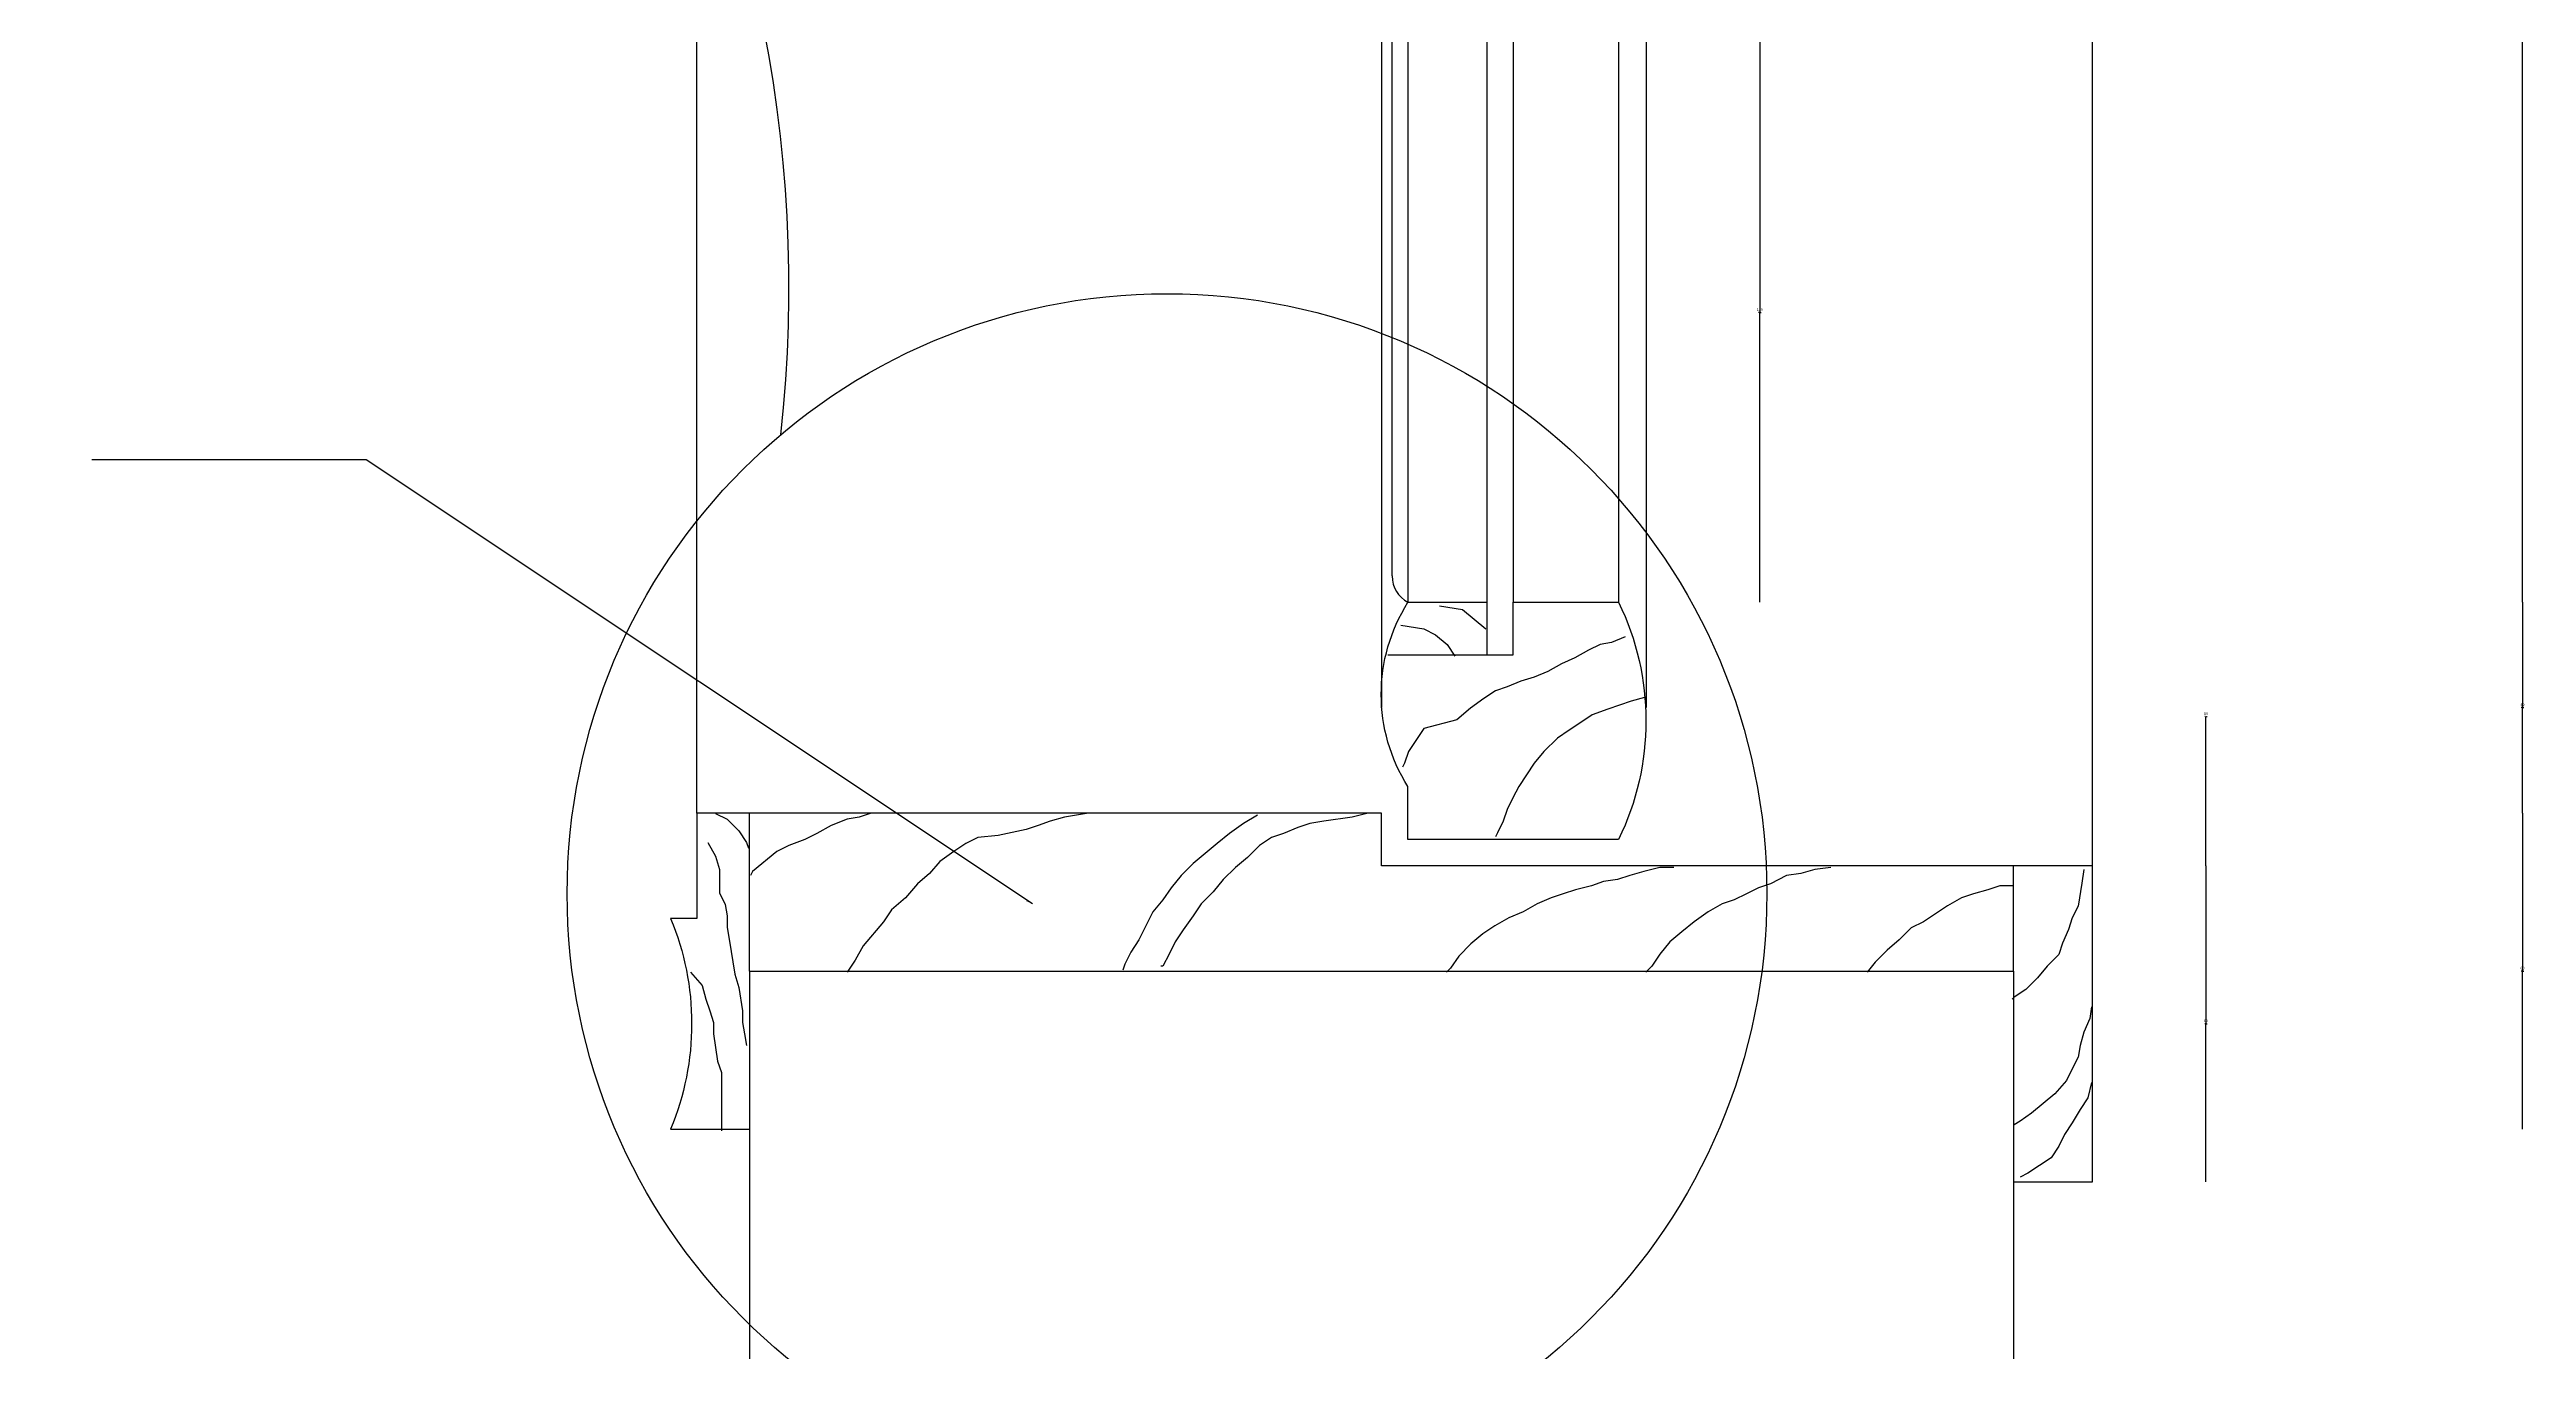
# Model space of a CAD drawing. Header units: metres. Extents: x 289 to 5205, y 117 to 7144.
# Drawn here: x 4265 to 5205, y 1157 to 1651 of the extents above; entities that cross this region are included whole.
import ezdxf

# ---------------------------------------------------------------- set-up
doc = ezdxf.new("R2010")
doc.units = ezdxf.units.M
for name, color, linetype in [('2', 2, 'Continuous'), ('3', 3, 'Continuous'), ('4', 4, 'Continuous'), ('7', 7, 'Continuous'), ('BH', 3, 'Continuous'), ('DIM', 3, 'Continuous')]:
    doc.layers.add(name, color=color, linetype=linetype)
doc.dimstyles.get("Standard").update_dxf_attribs({"dimtxt": 2.5, "dimasz": 2.5, "dimexe": 1.25, "dimexo": 0.625, "dimtad": 1, "dimcen": 2.5, "dimazin": 3, "dimtfac": 1, "dimtmove": 0, "dimatfit": 3})

# ---------------------------------------------------------------- blocks, each defined once
blk = doc.blocks.new('*D6')
for p, q in [((5203.77, 4721.31), (5203.77, 3081.31)), ((5203.52, 3081.31), (5203.27, 3081.31)), ((5203.77, 1441.31), (5203.77, 3081.31)), ((5203.77, 3081.31), (5203.77, 3081.31)), ((5204.02, 3081.31), (5204.27, 3081.31))]:
    blk.add_line(p, q)
at = {"layer": 'Defpoints'}
for p in [(5203.77, 4721.31), (5203.77, 3081.31), (5203.77, 1441.31)]:
    blk.add_point(p, dxfattribs=at)
at = {"layer": 'DIM', "insert": (5203.77, 3082.435), "char_height": 1, "attachment_point": 5}
blk.add_mtext('1640', dxfattribs=at)
blk = doc.blocks.new('*D25')
for p, q in [((5203.77, 1441.31), (5203.77, 1401.31)), ((5203.52, 1401.31), (5203.27, 1401.31)), ((5203.77, 1361.31), (5203.77, 1401.31)), ((5203.77, 1401.31), (5203.77, 1401.31)), ((5204.02, 1401.31), (5204.27, 1401.31))]:
    blk.add_line(p, q)
at = {"layer": 'Defpoints'}
for p in [(5203.77, 1441.31), (5203.77, 1401.31), (5203.77, 1361.31)]:
    blk.add_point(p, dxfattribs=at)
at = {"layer": 'DIM', "insert": (5203.77, 1402.435), "char_height": 1, "attachment_point": 5}
blk.add_mtext('40', dxfattribs=at)
blk = doc.blocks.new('*D26')
for p, q in [((5083.34, 1397.93), (5083.09, 1397.93)), ((5083.59, 1361.31), (5083.59, 1397.93)), ((5083.59, 1341.31), (5083.59, 1397.93)), ((5083.59, 1397.93), (5083.59, 1397.93)), ((5083.84, 1397.93), (5084.09, 1397.93))]:
    blk.add_line(p, q)
at = {"layer": 'Defpoints'}
for p in [(5083.59, 1397.93), (5083.59, 1361.31), (5083.59, 1341.31)]:
    blk.add_point(p, dxfattribs=at)
at = {"layer": 'DIM', "insert": (5083.59, 1399.055), "char_height": 1, "attachment_point": 5}
blk.add_mtext('10', dxfattribs=at)
blk = doc.blocks.new('*D27')
for p, q in [((5083.59, 1341.31), (5083.59, 1281.31)), ((5083.34, 1281.31), (5083.09, 1281.31)), ((5083.59, 1221.31), (5083.59, 1281.31)), ((5083.59, 1281.31), (5083.59, 1281.31)), ((5083.84, 1281.31), (5084.09, 1281.31))]:
    blk.add_line(p, q)
at = {"layer": 'Defpoints'}
for p in [(5083.59, 1341.31), (5083.59, 1281.31), (5083.59, 1221.31)]:
    blk.add_point(p, dxfattribs=at)
at = {"layer": 'DIM', "insert": (5083.59, 1282.435), "char_height": 1, "attachment_point": 5}
blk.add_mtext('60', dxfattribs=at)
blk = doc.blocks.new('*D28')
for p, q in [((5203.77, 1361.31), (5203.77, 1301.31)), ((5203.52, 1301.31), (5203.27, 1301.31)), ((5203.77, 1241.31), (5203.77, 1301.31)), ((5203.77, 1301.31), (5203.77, 1301.31)), ((5204.02, 1301.31), (5204.27, 1301.31))]:
    blk.add_line(p, q)
at = {"layer": 'Defpoints'}
for p in [(5203.77, 1361.31), (5203.77, 1301.31), (5203.77, 1241.31)]:
    blk.add_point(p, dxfattribs=at)
at = {"layer": 'DIM', "insert": (5203.77, 1302.435), "char_height": 1, "attachment_point": 5}
blk.add_mtext('60', dxfattribs=at)
blk = doc.blocks.new('*D30')
for p, q in [((4914.16, 1661.31), (4914.16, 1551.31)), ((4913.91, 1551.31), (4913.66, 1551.31)), ((4914.16, 1441.31), (4914.16, 1551.31)), ((4914.16, 1551.31), (4914.16, 1551.31)), ((4914.41, 1551.31), (4914.66, 1551.31))]:
    blk.add_line(p, q)
at = {"layer": 'Defpoints'}
for p in [(4914.16, 1661.31), (4914.16, 1551.31), (4914.16, 1441.31)]:
    blk.add_point(p, dxfattribs=at)
at = {"layer": 'DIM', "insert": (4914.16, 1552.435), "char_height": 1, "attachment_point": 5}
blk.add_mtext('110', dxfattribs=at)

msp = doc.modelspace()

# ---------------------------------------------------------------- hatches: boundary and pattern name
at = {"layer": 'BH'}
h = msp.add_hatch(dxfattribs=at)
h.set_pattern_fill('ANSI31', scale=500)
h.paths.add_polyline_path([(5010.56, 1301.31), (4914.94, 1301.31, -0.62), (4530.56, 1167.08), (4530.56, 992.26), (5010.56, 916.14)])
h.paths.add_polyline_path([(4914.94, 1301.31), (4530.56, 1301.31), (4530.56, 1167.08, 0.62)])
h = msp.add_hatch(dxfattribs=at)
h.set_pattern_fill('AR-CONC', scale=25)
h.paths.add_polyline_path([(4914.94, 1301.31), (4530.56, 1301.31), (4530.56, 1167.08, 0.62)])
h.paths.add_polyline_path([(5010.56, 1301.31), (4914.94, 1301.31, -0.62), (4530.56, 1167.08), (4530.56, 992.26), (5010.56, 916.14)])

# ---------------------------------------------------------------- linework, layer by layer
at = {"layer": '2'}
for p, q in [((4530.56, 1301.31), (5010.56, 1301.31)), ((4530.56, 1301.31), (4530.56, 992.26)), ((5010.56, 1301.31), (5010.56, 916.14))]:
    msp.add_line(p, q, dxfattribs=at)
at = {"layer": '3'}
for p, q in [((4810.56, 4721.31), (4810.56, 1441.31)), ((4820.56, 4721.31), (4820.56, 1441.31)), ((4780.56, 1661.31), (4780.56, 1441.31))]:
    msp.add_line(p, q, dxfattribs=at)
at = {"layer": '4'}
for p, q in [((5040.56, 1301.31), (5040.56, 6181.31)), ((4510.56, 1361.31), (4510.56, 6161.31)), ((4860.56, 4721.31), (4860.56, 1441.31)), ((4530.56, 1301.31), (4530.56, 1361.31)), ((5010.56, 1301.31), (5010.56, 1341.31))]:
    msp.add_line(p, q, dxfattribs=at)
for points in [[(4772.95, 1421.31), (4820.56, 1421.31), (4820.56, 1441.31), (4860.56, 1441.31, -0.23), (4860.56, 1351.31), (4780.56, 1351.31), (4780.56, 1371.31, -0.29), (4780.56, 1441.31), (4810.56, 1441.31), (4810.56, 1421.31)], [(5010.56, 1221.31), (5040.56, 1221.31), (5040.56, 1341.31), (4770.56, 1341.31), (4770.56, 1361.31), (4530.56, 1361.31), (4510.56, 1361.31), (4510.56, 1321.31), (4500.56, 1321.31, -0.2), (4500.56, 1241.31), (4530.56, 1241.31)]]:
    msp.add_lwpolyline(points, format="xyb", dxfattribs=at)
at = {"layer": '7'}
for p, q in [((4870.96, 4771.31), (4870.96, 1401.31)), ((4770.56, 4761.31), (4770.56, 1401.31))]:
    msp.add_line(p, q, dxfattribs=at)
msp.add_lwpolyline([(4774.55, 1451.31), (4774.55, 4711.31)], dxfattribs=at)
msp.add_lwpolyline([(4774.55, 1451.31, 0.28), (4780.56, 1441.31), (4810.56, 1441.31)], format="xyb", dxfattribs=at)
at = {"layer": 'BH'}
for p, q in [((4792.5, 1440), (4801.32, 1438.53)), ((4777.8, 1432.66), (4786.62, 1431.19)), ((4786.62, 1431.19), (4791.03, 1428.98)), ((4801.32, 1438.53), (4805.73, 1434.86)), ((4805.73, 1434.86), (4810.14, 1431.19)), ((4791.03, 1428.98), (4795.44, 1425.31)), ((4795.44, 1425.31), (4798.38, 1420.91)), ((4849.09, 1423.11), (4843.94, 1420.17)), ((4853.5, 1425.31), (4849.09, 1423.11)), ((4857.91, 1426.05), (4853.5, 1425.31)), ((4863.05, 1428.25), (4857.91, 1426.05)), ((4823.36, 1411.36), (4818.22, 1409.15)), ((4828.51, 1412.83), (4823.36, 1411.36)), ((4833.65, 1415.03), (4828.51, 1412.83)), ((4838.8, 1417.97), (4833.65, 1415.03)), ((4843.94, 1420.17), (4838.8, 1417.97)), ((4809.4, 1404.75), (4804.26, 1401.08)), ((4813.81, 1407.69), (4809.4, 1404.75)), ((4818.22, 1409.15), (4813.81, 1407.69)), ((4860.85, 1402.26), (4856.44, 1400.79)), ((4865.26, 1403.73), (4860.85, 1402.26)), ((4870.4, 1405.2), (4865.26, 1403.73)), ((4786.62, 1393.45), (4780.74, 1384.64)), ((4799.11, 1396.67), (4786.62, 1393.45)), ((4804.26, 1401.08), (4799.11, 1396.67)), ((4841.74, 1392.72), (4837.33, 1389.78)), ((4846.15, 1395.65), (4841.74, 1392.72)), ((4850.56, 1398.59), (4846.15, 1395.65)), ((4856.44, 1400.79), (4850.56, 1398.59)), ((4780.74, 1384.64), (4779.27, 1380.23)), ((4832.18, 1384.64), (4828.51, 1380.23)), ((4837.33, 1389.78), (4832.18, 1384.64)), ((4779.27, 1380.23), (4778.53, 1378.76)), ((4825.57, 1375.82), (4822.63, 1371.42)), ((4828.51, 1380.23), (4825.57, 1375.82)), ((4820.42, 1367.01), (4818.22, 1362.61)), ((4822.63, 1371.42), (4820.42, 1367.01)), ((4517.63, 1361.14), (4522.04, 1358.93)), ((4522.04, 1358.93), (4526.45, 1354.53)), ((4526.45, 1354.53), (4529.39, 1350.12)), ((4561.49, 1356.62), (4556.14, 1353.57)), ((4567.6, 1358.91), (4561.49, 1356.62)), ((4572.18, 1359.67), (4567.6, 1358.91)), ((4576.77, 1361.2), (4572.18, 1359.67)), ((4635.59, 1355.09), (4624.89, 1352.8)), ((4640.17, 1356.62), (4635.59, 1355.09)), ((4644.75, 1358.15), (4640.17, 1356.62)), ((4650.1, 1359.67), (4644.75, 1358.15)), ((4654.68, 1360.44), (4650.1, 1359.67)), ((4659.27, 1361.2), (4654.68, 1360.44)), ((4718.08, 1357.38), (4712.74, 1353.57)), ((4723.43, 1360.44), (4718.08, 1357.38)), ((4738.71, 1355.86), (4733.36, 1353.57)), ((4743.29, 1357.38), (4738.71, 1355.86)), ((4748.64, 1358.15), (4743.29, 1357.38)), ((4759.33, 1359.67), (4748.64, 1358.15)), ((4765.45, 1361.2), (4759.33, 1359.67)), ((4816.75, 1358.2), (4814.55, 1353.79)), ((4818.22, 1362.61), (4816.75, 1358.2)), ((4514.69, 1350.12), (4517.63, 1344.98)), ((4529.39, 1350.12), (4530.12, 1347.92)), ((4540.86, 1346.7), (4531.7, 1339.06)), ((4545.45, 1348.99), (4540.86, 1346.7)), ((4551.56, 1351.28), (4545.45, 1348.99)), ((4556.14, 1353.57), (4551.56, 1351.28)), ((4608.09, 1346.7), (4602.74, 1342.88)), ((4612.67, 1349.75), (4608.09, 1346.7)), ((4617.25, 1352.04), (4612.67, 1349.75)), ((4624.89, 1352.8), (4617.25, 1352.04)), ((4703.57, 1345.93), (4698.99, 1342.12)), ((4708.15, 1349.75), (4703.57, 1345.93)), ((4712.74, 1353.57), (4708.15, 1349.75)), ((4724.2, 1348.99), (4719.61, 1344.41)), ((4728.78, 1352.04), (4724.2, 1348.99)), ((4733.36, 1353.57), (4728.78, 1352.04)), ((4814.55, 1353.79), (4813.81, 1352.32)), ((4517.63, 1344.98), (4519.1, 1339.84)), ((4519.1, 1339.84), (4519.1, 1331.03)), ((4531.7, 1339.06), (4530.93, 1337.54)), ((4598.92, 1338.3), (4594.34, 1334.48)), ((4602.74, 1342.88), (4598.92, 1338.3)), ((4694.4, 1337.54), (4690.58, 1332.96)), ((4698.99, 1342.12), (4694.4, 1337.54)), ((4710.45, 1336.01), (4706.63, 1331.43)), ((4715.03, 1340.59), (4710.45, 1336.01)), ((4719.61, 1344.41), (4715.03, 1340.59)), ((4860.17, 1336.01), (4854.82, 1335.25)), ((4864.75, 1337.54), (4860.17, 1336.01)), ((4870.1, 1339.06), (4864.75, 1337.54)), ((4876.21, 1340.59), (4870.1, 1339.06)), ((4881.56, 1340.59), (4876.21, 1340.59)), ((4924.33, 1337.54), (4918.22, 1334.48)), ((4929.68, 1338.3), (4924.33, 1337.54)), ((4935.03, 1339.83), (4929.68, 1338.3)), ((4941.14, 1340.59), (4935.03, 1339.83)), ((5037.23, 1339.84), (5036.5, 1334.7)), ((4519.1, 1331.03), (4521.31, 1326.62)), ((4521.31, 1326.62), (4522.04, 1322.21)), ((4589.75, 1329.14), (4584.41, 1324.56)), ((4594.34, 1334.48), (4589.75, 1329.14)), ((4687.53, 1328.38), (4683.71, 1323.8)), ((4690.58, 1332.96), (4687.53, 1328.38)), ((4702.04, 1326.85), (4698.99, 1322.27)), ((4706.63, 1331.43), (4702.04, 1326.85)), ((4829.61, 1326.85), (4824.26, 1323.8)), ((4834.96, 1329.14), (4829.61, 1326.85)), ((4839.54, 1330.67), (4834.96, 1329.14)), ((4844.13, 1332.19), (4839.54, 1330.67)), ((4850.24, 1333.72), (4844.13, 1332.19)), ((4854.82, 1335.25), (4850.24, 1333.72)), ((4899.89, 1326.85), (4894.54, 1323.8)), ((4904.47, 1328.38), (4899.89, 1326.85)), ((4909.06, 1330.67), (4904.47, 1328.38)), ((4913.64, 1332.96), (4909.06, 1330.67)), ((4918.22, 1334.48), (4913.64, 1332.96)), ((4990.79, 1329.14), (4985.44, 1326.09)), ((4995.37, 1330.67), (4990.79, 1329.14)), ((5000.72, 1332.19), (4995.37, 1330.67)), ((5005.31, 1333.72), (5000.72, 1332.19)), ((5010.65, 1333.72), (5005.31, 1333.72)), ((5036.5, 1334.7), (5035.03, 1325.89)), ((4522.04, 1322.21), (4522.04, 1317.81)), ((4522.04, 1317.81), (4522.77, 1313.4)), ((4581.35, 1319.98), (4573.71, 1310.82)), ((4584.41, 1324.56), (4581.35, 1319.98)), ((4680.65, 1317.69), (4678.36, 1313.11)), ((4683.71, 1323.8), (4680.65, 1317.69)), ((4695.17, 1316.93), (4692.11, 1312.35)), ((4698.99, 1322.27), (4695.17, 1316.93)), ((4813.57, 1318.45), (4808.99, 1315.4)), ((4818.92, 1321.51), (4813.57, 1318.45)), ((4824.26, 1323.8), (4818.92, 1321.51)), ((4889.19, 1319.98), (4884.61, 1316.16)), ((4894.54, 1323.8), (4889.19, 1319.98)), ((4971.69, 1317.69), (4967.11, 1313.11)), ((4976.28, 1319.98), (4971.69, 1317.69)), ((4980.86, 1323.03), (4976.28, 1319.98)), ((4985.44, 1326.09), (4980.86, 1323.03)), ((5031.35, 1317.07), (5029.15, 1311.93)), ((5032.82, 1321.48), (5031.35, 1317.07)), ((5035.03, 1325.89), (5032.82, 1321.48)), ((4522.77, 1313.4), (4524.98, 1300.18)), ((4573.71, 1310.82), (4570.66, 1305.48)), ((4675.31, 1308.53), (4673.02, 1303.95)), ((4678.36, 1313.11), (4675.31, 1308.53)), ((4689.82, 1307.77), (4687.53, 1303.19)), ((4692.11, 1312.35), (4689.82, 1307.77)), ((4804.4, 1311.58), (4799.82, 1307)), ((4808.99, 1315.4), (4804.4, 1311.58)), ((4876.21, 1307.77), (4873.15, 1303.19)), ((4880.03, 1312.35), (4876.21, 1307.77)), ((4884.61, 1316.16), (4880.03, 1312.35)), ((4962.53, 1309.29), (4957.94, 1304.71)), ((4967.11, 1313.11), (4962.53, 1309.29)), ((5027.68, 1307.53), (5023.27, 1303.12)), ((5029.15, 1311.93), (5027.68, 1307.53)), ((4508.08, 1300.92), (4512.49, 1295.77)), ((4524.98, 1300.18), (4526.45, 1295.04)), ((4570.66, 1305.48), (4567.6, 1300.9)), ((4673.02, 1303.95), (4672.25, 1301.66)), ((4687.53, 1303.19), (4686.77, 1303.19)), ((4796.76, 1302.42), (4795.24, 1300.9)), ((4799.82, 1307), (4796.76, 1302.42)), ((4873.15, 1303.19), (4870.86, 1300.9)), ((4957.94, 1304.71), (4954.89, 1300.9)), ((5019.59, 1298.71), (5015.18, 1294.31)), ((5023.27, 1303.12), (5019.59, 1298.71)), ((4512.49, 1295.77), (4513.96, 1290.63)), ((4513.96, 1290.63), (4515.43, 1286.23)), ((4526.45, 1295.04), (4527.92, 1286.23)), ((5010.77, 1291.37), (5010.04, 1290.63)), ((5015.18, 1294.31), (5010.77, 1291.37)), ((4515.43, 1286.23), (4516.9, 1281.82)), ((4516.9, 1281.82), (4516.9, 1277.41)), ((4527.92, 1286.23), (4527.92, 1281.82)), ((4527.92, 1281.82), (4528.65, 1277.41)), ((5039.44, 1283.29), (5037.23, 1278.15)), ((5040.17, 1287.7), (5039.44, 1283.29)), ((4516.9, 1277.41), (4518.37, 1267.13)), ((4528.65, 1277.41), (4529.39, 1273.01)), ((5035.76, 1273.01), (5035.03, 1268.6)), ((5037.23, 1278.15), (5035.76, 1273.01)), ((4518.37, 1267.13), (4519.84, 1262.73)), ((4519.84, 1262.73), (4519.84, 1240.69)), ((5032.82, 1264.2), (5030.62, 1259.79)), ((5035.03, 1268.6), (5032.82, 1264.2)), ((5021.8, 1250.98), (5017.39, 1247.3)), ((5026.21, 1254.65), (5021.8, 1250.98)), ((5030.62, 1259.79), (5026.21, 1254.65)), ((5038.7, 1253.18), (5035.76, 1248.77)), ((5040.17, 1259.05), (5038.7, 1253.18)), ((5012.98, 1244.37), (5010.77, 1242.9)), ((5017.39, 1247.3), (5012.98, 1244.37)), ((5032.82, 1243.63), (5029.88, 1239.23)), ((5035.76, 1248.77), (5032.82, 1243.63)), ((5027.68, 1234.82), (5024.74, 1230.41)), ((5029.88, 1239.23), (5027.68, 1234.82)), ((5015.92, 1224.54), (5012.98, 1223.07)), ((5020.33, 1227.47), (5015.92, 1224.54)), ((5024.74, 1230.41), (5020.33, 1227.47))]:
    msp.add_line(p, q, dxfattribs=at)
at = {"layer": 'DIM'}
msp.add_lwpolyline([(3919.79, 2498.27, 0.32), (4236.9, 2029.15, -0.33), (4542.28, 1504.85, -0.33)], format="xyb", dxfattribs=at)
msp.add_circle((4689.06, 1330.67), 227.78, dxfattribs=at)

# ---------------------------------------------------------------- dimensions: what is measured, and where the dimension line sits
for base, p1, p2, text, picture, middle in [((5203.77, 3081.31), (5203.77, 4721.31), (5203.77, 1441.31), '1640', '*D6', (5203.77, 3082.435)), ((4914.16, 1551.31), (4914.16, 1661.31), (4914.16, 1441.31), '110', '*D30', (4914.16, 1552.435)), ((5203.77, 1401.31), (5203.77, 1441.31), (5203.77, 1361.31), '40', '*D25', (5203.77, 1402.435)), ((5083.59, 1397.93), (5083.59, 1361.31), (5083.59, 1341.31), '10', '*D26', (5083.59, 1399.055)), ((5203.77, 1301.31), (5203.77, 1361.31), (5203.77, 1241.31), '60', '*D28', (5203.77, 1302.435)), ((5083.59, 1281.31), (5083.59, 1341.31), (5083.59, 1221.31), '60', '*D27', (5083.59, 1282.435))]:
    dim = msp.add_linear_dim(base=base, p1=p1, p2=p2, text=text, dimstyle='Standard', dxfattribs=at)
    dim.commit()
    dim.dimension.update_dxf_attribs({"geometry": picture, "text_midpoint": middle})

# ---------------------------------------------------------------- leaders
msp.add_leader([(4637.98, 1326.8), (4384.93, 1495.39), (4280.74, 1495.39)], dimstyle='Standard', dxfattribs=at)

doc.saveas('drawing.dxf')
